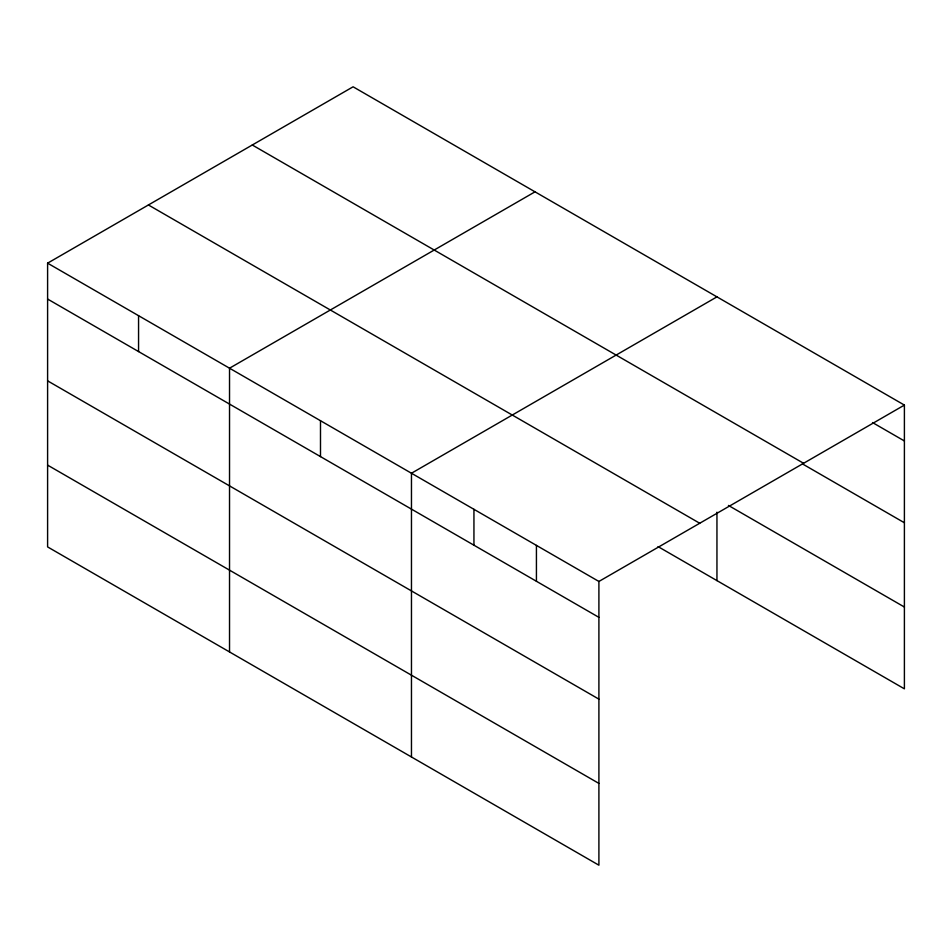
<?xml version="1.0" encoding="UTF-8"?>
<svg xmlns="http://www.w3.org/2000/svg" width="952" height="952" viewBox="0 0 952 952"><rect width="100%" height="100%" fill="white"/><g stroke="black" fill="none" stroke-linecap="round" stroke-linejoin="round"><path stroke-width="1.43" d="M598.903 699.137L598.903 581.458L47.6 263.168L47.6 546.912L598.903 865.201L598.903 699.137L47.6 380.848M658.022 546.591L904.4 688.832L904.4 405.088L353.097 86.799L47.6 263.168M535.024 191.828L229.527 368.21L229.527 651.953M716.951 296.869L411.466 473.239L411.466 756.983M598.903 581.458L904.4 405.088M872.52 422.557L904.4 440.966M252.28 145.001L803.583 463.291M802.393 463.862L904.4 522.767M728.435 505.441L904.4 607.031M148.417 204.966L699.72 523.255M47.6 299.047L598.903 617.348M47.6 465.123L598.903 783.413M716.951 512.2L716.951 580.613M536.428 545.389L536.428 581.267M473.941 509.32L473.941 545.198M320.491 420.724L320.491 456.603M138.564 315.683L138.564 351.574"/></g></svg>
